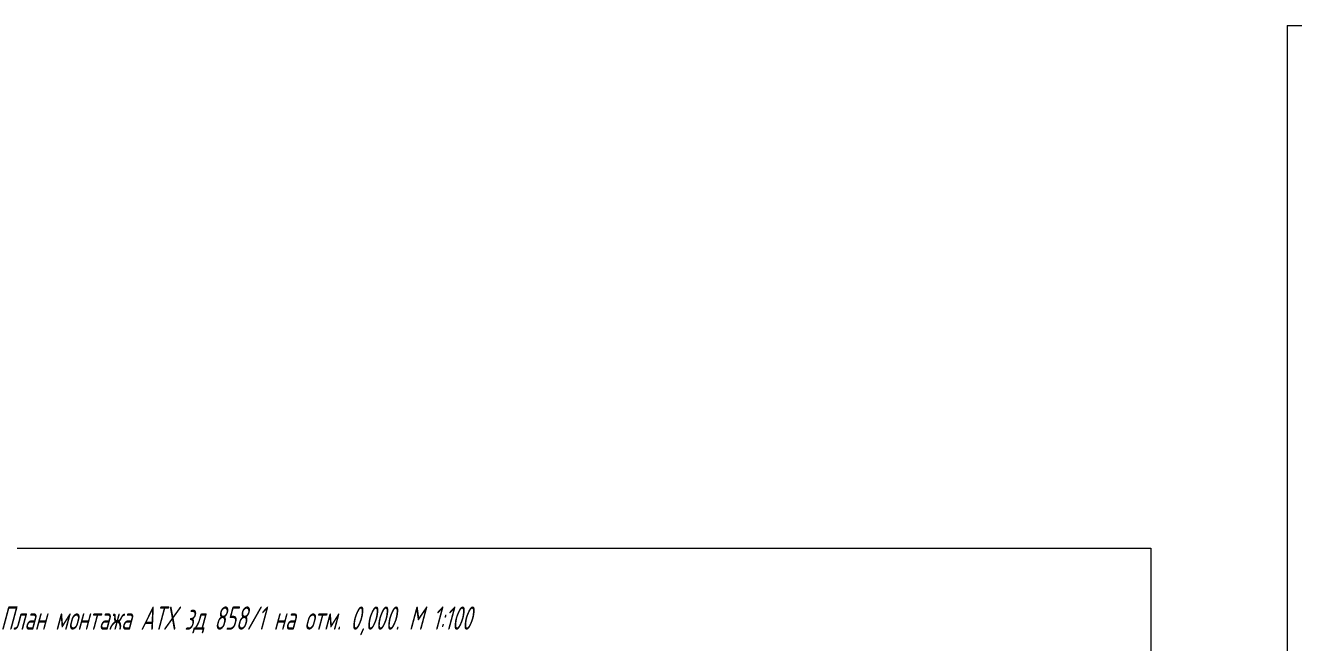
# Model space of a CAD drawing. Header units: millimetres. Extents: x -680 to 9204, y -4430 to 7779.
# Drawn here: x 5334 to 6209, y -2504 to -2078 of the extents above; entities that cross this region are included whole.
import ezdxf

# ---------------------------------------------------------------- set-up
doc = ezdxf.new("R2010")
doc.units = ezdxf.units.MM
doc.layers.add('Рамка толстая', color=7, linetype='Continuous', lineweight=60)
doc.layers.add('ТОНКИЕ', color=150, linetype='Continuous', lineweight=13)
doc.styles.add('Simplex', font='simplex.shx', dxfattribs={"width": 0.7, "oblique": 15})

msp = doc.modelspace()

# ---------------------------------------------------------------- linework, layer by layer
at = {"layer": 'Рамка толстая', "color": 18, "lineweight": 20, "true_color": 0x000000}
for p, q in [((6204.384, -2078.49), (7173.009, -2078.49)), ((6204.384, -2078.49), (6204.384, -3411.615)), ((4777.325, -2439.296), (6110.45, -2439.296)), ((6110.45, -2439.296), (6110.45, -3407.921))]:
    msp.add_line(p, q, dxfattribs=at)

# ---------------------------------------------------------------- texts
at = {"layer": 'ТОНКИЕ', "lineweight": 13, "style": 'Simplex', "oblique": 15, "width": 0.6}
msp.add_text('План монтажа АТХ зд 858/1 на отм. 0,000. М 1:100', height=16.06176, dxfattribs=at).set_placement((5316.912, -2495.575))

doc.saveas('drawing.dxf')
